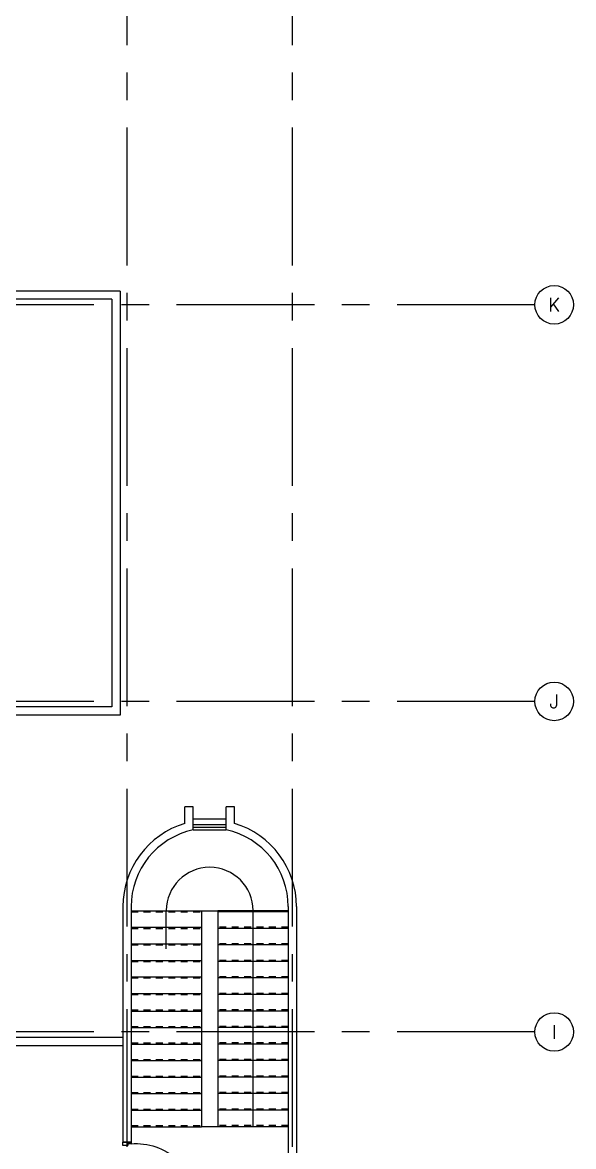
# Model space of a CAD drawing. Extents: x 417866242 to 417866469, y 43498047 to 43498124.
# Drawn here: x 417866458.86 to 417866468.86, y 43498082.73 to 43498103.13 of the extents above; entities that cross this region are included whole.
import ezdxf
from ezdxf.enums import TextEntityAlignment as Align

# ---------------------------------------------------------------- set-up
doc = ezdxf.new("R2010")
doc.units = 0
doc.header["$MEASUREMENT"] = 0
for name, pattern in [('CENTERX2', [4, 2.5, -0.5, 0.5, -0.5]), ('HIDDEN', [0.375, 0.25, -0.125]), ('HIDDEN2', [0.1875, 0.125, -0.0625])]:
    doc.linetypes.add(name, pattern=pattern)
for name, color, linetype in [('AX-CR', 7, 'CONTINUOUS'), ('AX-TXT', 2, 'CONTINUOUS'), ('AXES', 11, 'CENTERX2'), ('DOOR', 11, 'CONTINUOUS'), ('PROJ-L', 11, 'CONTINUOUS'), ('ROOF', 11, 'CONTINUOUS'), ('STR', 11, 'CONTINUOUS'), ('WALL', 11, 'CONTINUOUS'), ('WIN', 11, 'CONTINUOUS')]:
    doc.layers.add(name, color=color, linetype=linetype)
doc.styles.add('ROMANS', font='ROMANS.shx', dxfattribs={"width": 0.6})

# ---------------------------------------------------------------- blocks, each defined once
blk = doc.blocks.new('A$C7FB5060D')
at = {"layer": 'DOOR', "color": 0, "linetype": 'ByBlock'}
for p, q in [((1.353, 1.271), (1.203, 1.271)), ((1.203, 1.271), (1.203, 1.241)), ((1.203, 1.241), (1.264, 1.241)), ((1.264, 1.241), (1.264, 1.211)), ((1.353, 1.211), (1.353, 1.271)), ((1.264, 1.211), (1.353, 1.211)), ((0.06, 0.158), (0, 0.158)), ((0, 0.158), (0, 0.097)), ((0, 0.097), (0, 0.158)), ((0.06, 0.097), (0, 0.097)), ((0.06, 0.097), (0.06, 0.158)), ((0.207, 0.166), (0.099, 0.166)), ((0.099, 0.158), (0.099, 0.166)), ((0.099, 0.097), (0.099, 0.089)), ((0.207, 0.089), (0.099, 0.089)), ((0.114, 0.177), (0.192, 0.177)), ((0.114, 0.166), (0.114, 0.177)), ((0.114, 0.166), (0.192, 0.166)), ((0.114, 0.089), (0.192, 0.089)), ((0.114, 0.089), (0.114, 0.078)), ((0.114, 0.078), (0.192, 0.078)), ((0.192, 0.166), (0.192, 0.177)), ((0.192, 0.089), (0.192, 0.078)), ((0.207, 0.158), (0.207, 0.166)), ((0.207, 0.097), (0.207, 0.089)), ((1.203, 0.158), (1.143, 0.158)), ((1.143, 0.158), (1.143, 0.097)), ((1.143, 0.097), (1.203, 0.097)), ((1.203, 0.158), (1.203, 0.097)), ((1.203, 0.097), (1.264, 0.097)), ((1.203, 0.067), (1.203, 0.097)), ((1.203, 0.067), (1.353, 0.067)), ((1.264, 0.127), (1.353, 0.127)), ((1.264, 0.097), (1.264, 0.127)), ((1.353, 0.127), (1.353, 0.067))]:
    blk.add_line(p, q, dxfattribs=at)
at = {"layer": 'DOOR', "linetype": 'ByBlock'}
for p, q in [((0.06, 0.158), (1.143, 0.158)), ((1.143, 0.097), (0.06, 0.097))]:
    blk.add_line(p, q, dxfattribs=at)
at = {"layer": 'DOOR', "color": 0, "linetype": 'ByBlock'}
for centre in [(0.153, 0.216), (0.153, 0.039)]:
    blk.add_circle(centre, 0.039, dxfattribs=at)
at = {"layer": 'DOOR', "linetype": 'HIDDEN', "ltscale": 0.5}
blk.add_arc((1.116, 0.127), 1.117, 85.5184, 178.456, dxfattribs=at)
at = {"layer": 'WALL'}
for p, q in [((1.353, 1.271), (1.203, 1.271)), ((1.353, 0.067), (1.203, 0.067)), ((1.353, 0.067), (1.203, 0.067)), ((1.203, 0.067), (1.353, 0.067))]:
    blk.add_line(p, q, dxfattribs=at)
blk = doc.blocks.new('AXR')
at = {"layer": 'AX-CR'}
blk.add_circle((350, 0), 350, dxfattribs=at)
at = {"layer": 'AX-TXT', "style": 'ROMANS'}
blk.add_attdef('AX', text='', height=250, dxfattribs=at).set_placement((350, 0), align=Align.MIDDLE)

msp = doc.modelspace()

# ---------------------------------------------------------------- linework, layer by layer
at = {"layer": 'AXES'}
for p, q in [((417866460.761, 43498046.724), (417866460.761, 43498123.537)), ((417866463.761, 43498046.724), (417866463.761, 43498123.537)), ((417866468.161, 43498098.009), (417866400.121, 43498098.009)), ((417866468.161, 43498090.809), (417866400.121, 43498090.809)), ((417866468.161, 43498084.809), (417866400.121, 43498084.809))]:
    msp.add_line(p, q, dxfattribs=at)
at = {"layer": 'PROJ-L', "linetype": 'Continuous'}
for p, q in [((417866460.637, 43498098.259), (417866458.487, 43498098.259)), ((417866460.637, 43498098.259), (417866460.637, 43498090.559)), ((417866460.487, 43498098.109), (417866458.487, 43498098.109)), ((417866460.487, 43498098.109), (417866460.487, 43498090.709)), ((417866460.487, 43498090.709), (417866458.487, 43498090.709)), ((417866460.637, 43498090.559), (417866458.487, 43498090.559))]:
    msp.add_line(p, q, dxfattribs=at)
at = {"layer": 'ROOF'}
for p, q in [((417866462.111, 43498087.009), (417866462.411, 43498087.009)), ((417866462.111, 43498087.009), (417866462.111, 43498083.089)), ((417866462.411, 43498087.009), (417866462.411, 43498083.089)), ((417866460.686, 43498084.709), (417866458.611, 43498084.709)), ((417866460.686, 43498084.559), (417866458.611, 43498084.559)), ((417866462.411, 43498083.089), (417866462.111, 43498083.089))]:
    msp.add_line(p, q, dxfattribs=at)
at = {"layer": 'STR'}
for p, q in [((417866460.836, 43498087.009), (417866462.111, 43498087.009)), ((417866461.474, 43498086.316), (417866461.474, 43498087.011)), ((417866463.686, 43498087.009), (417866462.411, 43498087.009)), ((417866463.686, 43498086.989), (417866462.411, 43498086.989)), ((417866463.049, 43498083.089), (417866463.049, 43498087.011)), ((417866460.836, 43498086.709), (417866462.111, 43498086.709)), ((417866463.686, 43498086.689), (417866462.411, 43498086.689)), ((417866460.836, 43498086.409), (417866462.111, 43498086.409)), ((417866463.686, 43498086.389), (417866462.411, 43498086.389)), ((417866460.836, 43498086.109), (417866462.111, 43498086.109)), ((417866463.686, 43498086.089), (417866462.411, 43498086.089)), ((417866460.836, 43498085.809), (417866462.111, 43498085.809)), ((417866463.686, 43498085.789), (417866462.411, 43498085.789)), ((417866460.836, 43498085.509), (417866462.111, 43498085.509)), ((417866463.686, 43498085.489), (417866462.411, 43498085.489)), ((417866460.836, 43498085.189), (417866462.111, 43498085.189)), ((417866461.999, 43498085.209), (417866462.111, 43498085.209)), ((417866463.686, 43498085.189), (417866462.411, 43498085.189)), ((417866460.836, 43498084.889), (417866462.111, 43498084.889)), ((417866463.686, 43498084.889), (417866462.411, 43498084.889)), ((417866460.836, 43498084.589), (417866462.111, 43498084.589)), ((417866463.686, 43498084.589), (417866462.411, 43498084.589)), ((417866460.836, 43498084.289), (417866462.111, 43498084.289)), ((417866463.686, 43498084.289), (417866462.411, 43498084.289)), ((417866460.836, 43498083.989), (417866462.111, 43498083.989)), ((417866463.686, 43498083.989), (417866462.411, 43498083.989)), ((417866460.836, 43498083.689), (417866462.111, 43498083.689)), ((417866463.686, 43498083.689), (417866462.411, 43498083.689)), ((417866460.836, 43498083.389), (417866462.111, 43498083.389)), ((417866463.686, 43498083.389), (417866462.411, 43498083.389)), ((417866460.836, 43498083.089), (417866462.111, 43498083.089)), ((417866463.686, 43498083.089), (417866462.411, 43498083.089))]:
    msp.add_line(p, q, dxfattribs=at)
at = {"layer": 'STR', "linetype": 'HIDDEN2'}
for p, q in [((417866460.836, 43498086.989), (417866462.111, 43498086.989)), ((417866463.686, 43498087.009), (417866462.411, 43498087.009)), ((417866463.686, 43498086.989), (417866462.411, 43498086.989)), ((417866460.836, 43498086.689), (417866462.111, 43498086.689)), ((417866463.686, 43498086.709), (417866462.411, 43498086.709)), ((417866460.836, 43498086.389), (417866462.111, 43498086.389)), ((417866463.686, 43498086.409), (417866462.411, 43498086.409)), ((417866460.836, 43498086.089), (417866462.111, 43498086.089)), ((417866463.686, 43498086.109), (417866462.411, 43498086.109)), ((417866460.836, 43498085.789), (417866462.111, 43498085.789)), ((417866463.686, 43498085.809), (417866462.411, 43498085.809)), ((417866463.686, 43498085.509), (417866462.411, 43498085.509)), ((417866460.836, 43498085.489), (417866462.111, 43498085.489)), ((417866460.836, 43498085.209), (417866462.111, 43498085.209)), ((417866462.031, 43498085.189), (417866462.111, 43498085.189)), ((417866463.686, 43498085.209), (417866462.411, 43498085.209)), ((417866460.836, 43498084.909), (417866462.111, 43498084.909)), ((417866463.686, 43498084.909), (417866462.411, 43498084.909)), ((417866460.836, 43498084.609), (417866462.111, 43498084.609)), ((417866463.686, 43498084.609), (417866462.411, 43498084.609)), ((417866460.836, 43498084.309), (417866462.111, 43498084.309)), ((417866463.686, 43498084.309), (417866462.411, 43498084.309)), ((417866460.836, 43498084.009), (417866462.111, 43498084.009)), ((417866463.686, 43498084.009), (417866462.411, 43498084.009)), ((417866460.836, 43498083.709), (417866462.111, 43498083.709)), ((417866463.686, 43498083.709), (417866462.411, 43498083.709)), ((417866460.836, 43498083.409), (417866462.111, 43498083.409)), ((417866463.686, 43498083.409), (417866462.411, 43498083.409)), ((417866460.836, 43498083.109), (417866462.111, 43498083.109)), ((417866463.686, 43498083.109), (417866462.411, 43498083.109))]:
    msp.add_line(p, q, dxfattribs=at)
at = {"layer": 'STR'}
msp.add_arc((417866462.261, 43498087.011), 0.787, 0, 180, dxfattribs=at)
at = {"layer": 'WALL'}
for p, q in [((417866461.961, 43498088.894), (417866461.811, 43498088.894)), ((417866461.811, 43498088.594), (417866461.811, 43498088.894)), ((417866461.961, 43498088.477), (417866461.961, 43498088.894)), ((417866462.711, 43498088.894), (417866462.561, 43498088.894)), ((417866462.561, 43498088.477), (417866462.561, 43498088.894)), ((417866462.711, 43498088.594), (417866462.711, 43498088.894)), ((417866460.686, 43498087.084), (417866460.686, 43498082.809)), ((417866460.836, 43498087.084), (417866460.836, 43498082.809)), ((417866463.686, 43498087.084), (417866463.686, 43498081.459)), ((417866463.836, 43498087.084), (417866463.836, 43498081.309)), ((417866460.836, 43498082.809), (417866460.686, 43498082.809))]:
    msp.add_line(p, q, dxfattribs=at)
for radius, start, end in [(1.575, 106.6016, 180), (1.575, 360, 73.3984), (1.425, 102.1532, 180), (1.425, 360, 77.8468)]:
    msp.add_arc((417866462.261, 43498087.084), radius, start, end, dxfattribs=at)
at = {"layer": 'WIN'}
for p, q in [((417866461.961, 43498088.677), (417866462.561, 43498088.677)), ((417866461.961, 43498088.577), (417866462.561, 43498088.577)), ((417866461.961, 43498088.527), (417866462.561, 43498088.527)), ((417866461.961, 43498088.477), (417866462.561, 43498088.477))]:
    msp.add_line(p, q, dxfattribs=at)

# ---------------------------------------------------------------- block references
at = {"layer": 'AXES', "xscale": 0.0009999871253967285, "yscale": 0.001000002026557922, "zscale": 0.001}
for p, values in [((417866468.161, 43498098.009), {'AX': 'K'}), ((417866468.161, 43498090.809), {'AX': 'J'}), ((417866468.161, 43498084.809), {'AX': 'I'})]:
    msp.add_blockref('AXR', p, dxfattribs=at).add_auto_attribs(values)
at = {"layer": 'DOOR', "linetype": 'Continuous', "xscale": -1}
msp.add_blockref('A$C7FB5060D', (417866462.039, 43498081.538), dxfattribs=at)

doc.saveas('drawing.dxf')
